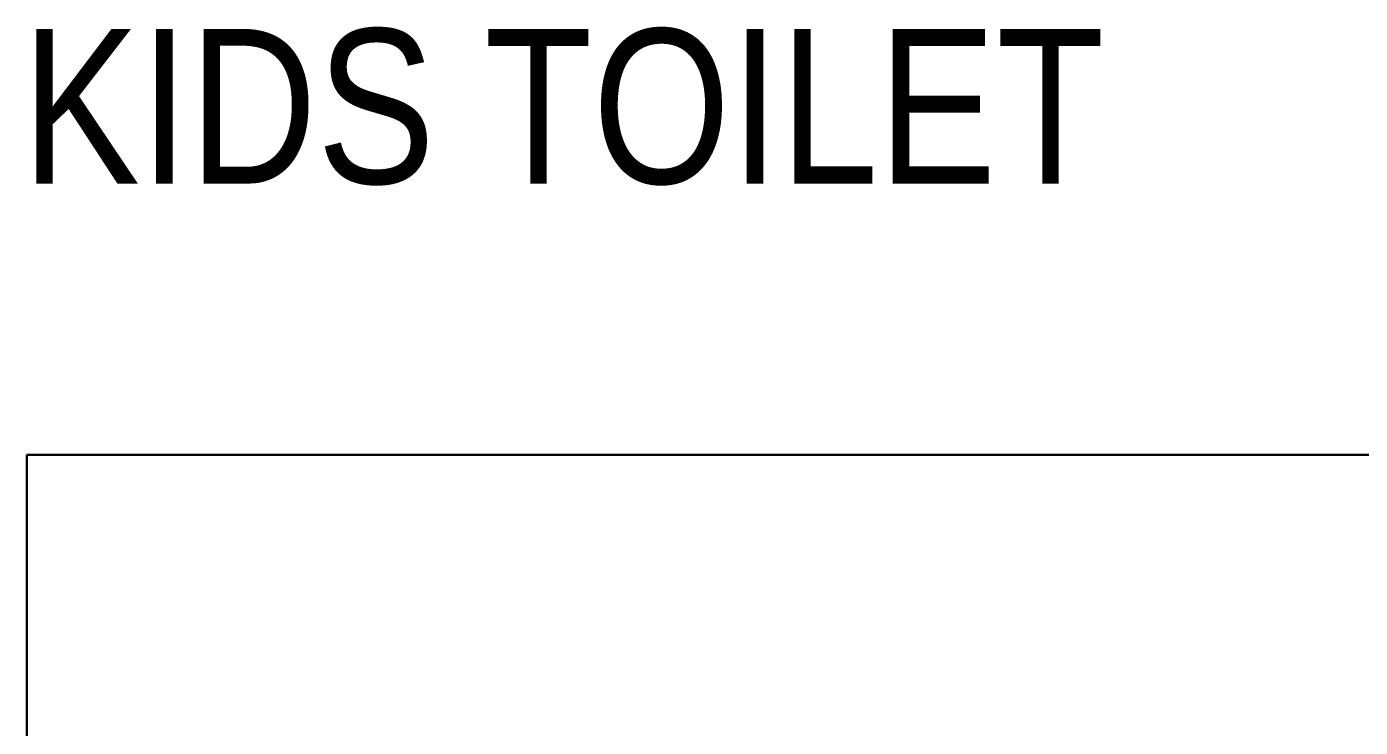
# Model space of a CAD drawing. Header units: millimetres. Extents: x 56222 to 3066687, y -650199 to -121287.
# Drawn here: x 148903 to 149204.8, y -183178.3 to -183019.6 of the extents above; entities that cross this region are included whole.
import ezdxf

# ---------------------------------------------------------------- set-up
doc = ezdxf.new("R2010")
doc.units = ezdxf.units.MM
doc.header["$MEASUREMENT"] = 0
for name, color, linetype, lineweight in [('FIRST FLOOR_( PLine )_', 251, 'Continuous', 30), ('SECOND FLOOR ( TEXT )', 7, 'Continuous', 9), ('XX~SLAB ( BEAM )~ ( DIM )', 7, 'Continuous', 9)]:
    doc.layers.add(name, color=color, linetype=linetype, lineweight=lineweight)
doc.styles.add("Cn_BT_0'-0", font='swissc.ttf')
doc.styles.add('Cn_BT_9 ( BOLD )', font='swisscb.ttf', dxfattribs={"height": 9})

msp = doc.modelspace()

# ---------------------------------------------------------------- linework, layer by layer
at = {"layer": 'XX~SLAB ( BEAM )~ ( DIM )', "color": 85, "lineweight": 30, "true_color": 0x58ba48}
msp.add_lwpolyline([(148903.026, -183116.581), (149991.584, -183116.581), (149991.584, -183637.979), (148903.026, -183637.979)], close=True, dxfattribs=at)

# ---------------------------------------------------------------- texts
at = {"layer": 'FIRST FLOOR_( PLine )_', "color": 5, "linetype": 'Continuous', "lineweight": 25, "insert": (149033.955, -183115.707), "char_height": 9, "attachment_point": 1, "style": 'Cn_BT_9 ( BOLD )'}
msp.add_mtext('\\A1;', dxfattribs=at)
at = {"layer": 'SECOND FLOOR ( TEXT )', "insert": (149024.423, -183037.892), "char_height": 35, "attachment_point": 5, "style": "Cn_BT_0'-0"}
msp.add_mtext('KIDS TOILET', dxfattribs=at)

doc.saveas('drawing.dxf')
